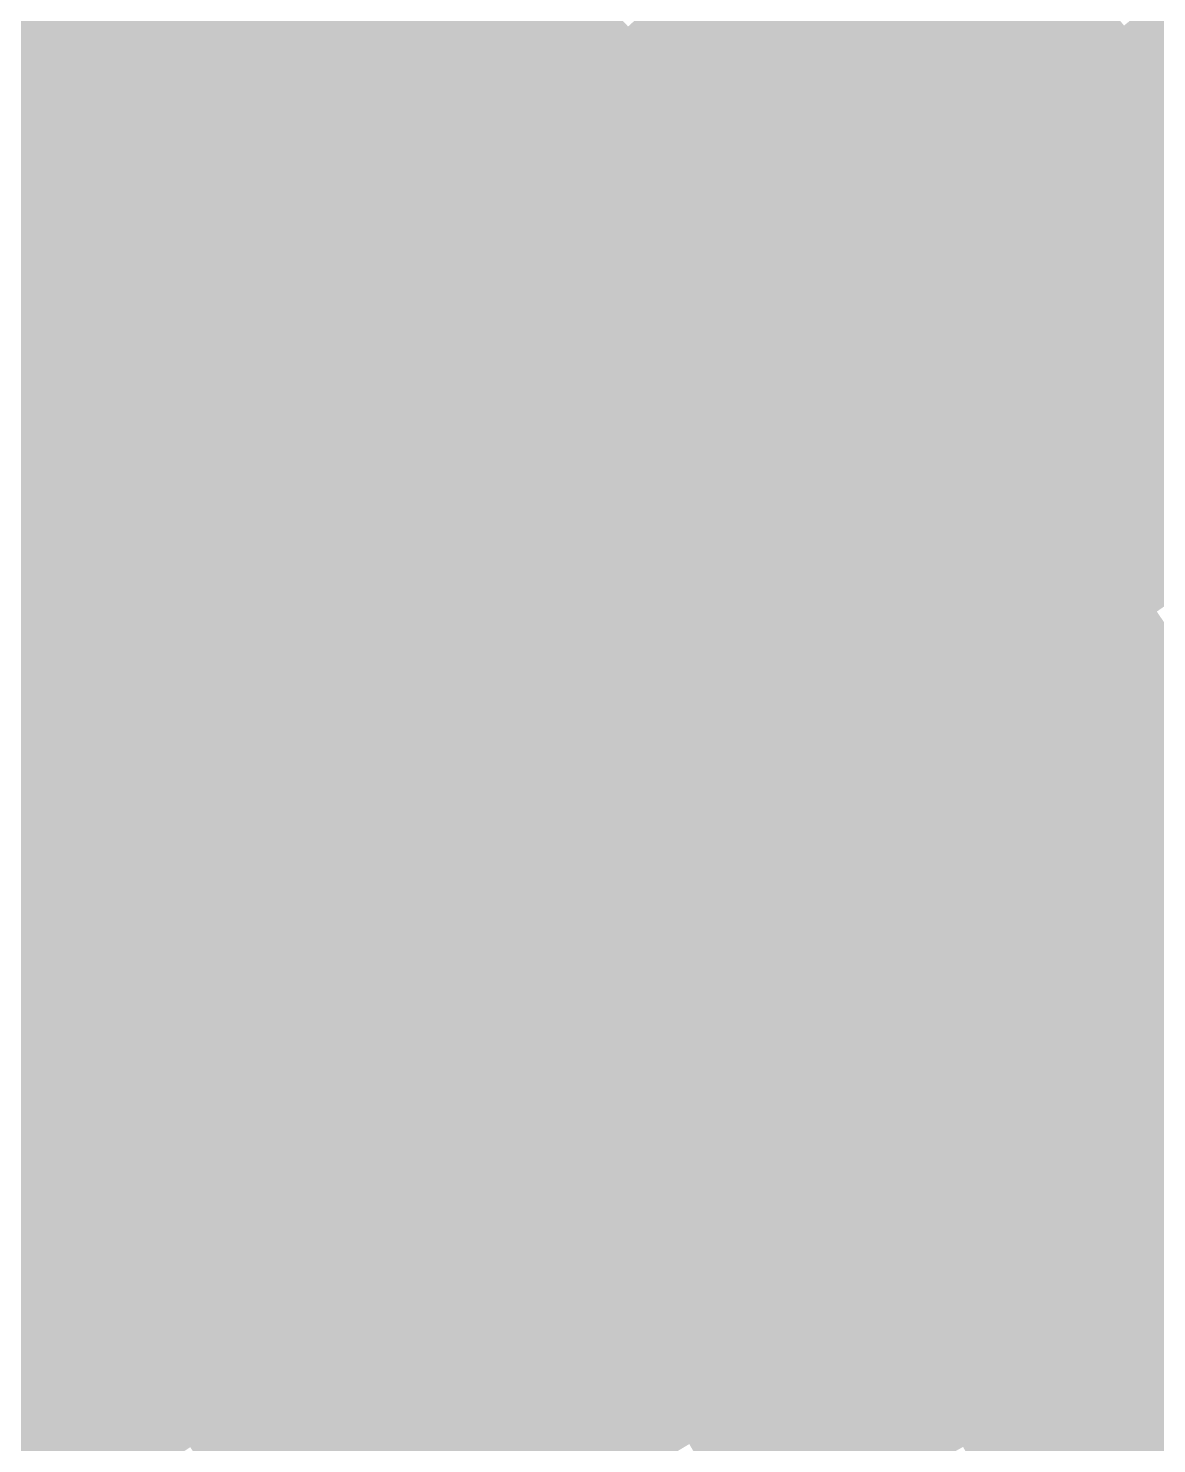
# Model space of a CAD drawing. Header units: inches. Extents: x -266 to 784, y -170 to 213.
# Drawn here: x 88.02 to 112.01, y 61.19 to 91.29 of the extents above; entities that cross this region are included whole.
import ezdxf

# ---------------------------------------------------------------- set-up
doc = ezdxf.new("R2010")
doc.units = ezdxf.units.IN
doc.header["$MEASUREMENT"] = 0

msp = doc.modelspace()

# ---------------------------------------------------------------- linework, layer by layer
at = {"color": 55, "true_color": 0xae9856}
msp.add_solid([(88.95073, 93.427874), (89.640271, 94.152121), (91.216775, 91.216775), (91.923882, 91.923882)], dxfattribs=at)
at = {"color": 45, "true_color": 0xa18b50}
msp.add_solid([(93.338095, 93.338095), (94.045202, 94.045202), (95.600615, 91.019352), (96.324862, 91.708892)], dxfattribs=at)
at = {"color": 47, "true_color": 0x836e41}
msp.add_solid([(102.992206, 93.346695), (103.733158, 94.018254), (105.25203, 90.791025), (106.009239, 91.444198)], dxfattribs=at)
at = {"color": 37, "true_color": 0x725e39}
msp.add_solid([(108.280865, 93.403717), (109.038074, 94.056889), (110.540495, 90.71824), (111.313505, 91.352633)], dxfattribs=at)
at = {"color": 45, "true_color": 0x947e4a}
msp.add_solid([(97.773356, 93.087974), (98.497603, 93.777514), (100.028402, 90.660459), (100.769353, 91.332018)], dxfattribs=at)
at = {"color": 55, "true_color": 0xb29c59}
msp.add_solid([(88.26119, 92.703627), (88.95073, 93.427874), (90.509668, 90.509668), (91.216775, 91.216775)], dxfattribs=at)
at = {"color": 45, "true_color": 0xa58f52}
msp.add_solid([(92.630988, 92.630988), (93.338095, 93.338095), (94.876368, 90.329811), (95.600615, 91.019352)], dxfattribs=at)
at = {"color": 47, "true_color": 0x887243}
msp.add_solid([(102.251255, 92.675136), (102.992206, 93.346695), (104.494821, 90.137852), (105.25203, 90.791025)], dxfattribs=at)
at = {"color": 37, "true_color": 0x76623b}
msp.add_solid([(107.523656, 92.750544), (108.280865, 93.403717), (109.767484, 90.083846), (110.540495, 90.71824)], dxfattribs=at)
at = {"color": 45, "true_color": 0x99824c}
msp.add_solid([(97.049109, 92.398433), (97.773356, 93.087974), (99.287451, 89.9889), (100.028402, 90.660459)], dxfattribs=at)
at = {"color": 37, "true_color": 0x7b653d}
msp.add_solid([(106.766447, 92.097371), (107.523656, 92.750544), (108.994474, 89.449453), (109.767484, 90.083846)], dxfattribs=at)
at = {"color": 33, "true_color": 0xb6a05b}
msp.add_solid([(87.571649, 91.97938), (88.26119, 92.703627), (89.802561, 89.802561), (90.509668, 90.509668)], dxfattribs=at)
at = {"color": 55, "true_color": 0xaa9254}
msp.add_solid([(91.923882, 91.923882), (92.630988, 92.630988), (94.152121, 89.640271), (94.876368, 90.329811)], dxfattribs=at)
at = {"color": 35, "true_color": 0x8c7545}
msp.add_solid([(101.510304, 92.003577), (102.251255, 92.675136), (103.737612, 89.484679), (104.494821, 90.137852)], dxfattribs=at)
at = {"color": 45, "true_color": 0x9d854e}
msp.add_solid([(96.324862, 91.708892), (97.049109, 92.398433), (98.5465, 89.317341), (99.287451, 89.9889)], dxfattribs=at)
at = {"color": 33, "true_color": 0xbba35d}
msp.add_solid([(86.882109, 91.255132), (87.571649, 91.97938), (89.095454, 89.095454), (89.802561, 89.802561)], dxfattribs=at)
at = {"color": 55, "true_color": 0xae9656}
msp.add_solid([(91.216775, 91.216775), (91.923882, 91.923882), (93.427874, 88.95073), (94.152121, 89.640271)], dxfattribs=at)
at = {"color": 35, "true_color": 0x907948}
msp.add_solid([(100.769353, 91.332018), (101.510304, 92.003577), (102.980403, 88.831507), (103.737612, 89.484679)], dxfattribs=at)
at = {"color": 47, "true_color": 0x7f693f}
msp.add_solid([(106.009239, 91.444198), (106.766447, 92.097371), (108.221463, 88.81506), (108.994474, 89.449453)], dxfattribs=at)
at = {"color": 37, "true_color": 0x6e5a36}
msp.add_solid([(111.313505, 91.352633), (112.086516, 91.987026), (113.521886, 88.593349), (114.310232, 89.208581)], dxfattribs=at)
at = {"color": 45, "true_color": 0xa18950}
msp.add_solid([(95.600615, 91.019352), (96.324862, 91.708892), (97.805549, 88.645782), (98.5465, 89.317341)], dxfattribs=at)
at = {"color": 43, "true_color": 0xbfa75f}
msp.add_solid([(86.192568, 90.530885), (86.882109, 91.255132), (88.388348, 88.388348), (89.095454, 89.095454)], dxfattribs=at)
at = {"color": 45, "true_color": 0x947c4a}
msp.add_solid([(100.028402, 90.660459), (100.769353, 91.332018), (102.223194, 88.178334), (102.980403, 88.831507)], dxfattribs=at)
at = {"color": 47, "true_color": 0x836d41}
msp.add_solid([(105.25203, 90.791025), (106.009239, 91.444198), (107.448453, 88.180666), (108.221463, 88.81506)], dxfattribs=at)
at = {"color": 37, "true_color": 0x725d39}
msp.add_solid([(110.540495, 90.71824), (111.313505, 91.352633), (112.733539, 87.978117), (113.521886, 88.593349)], dxfattribs=at)
at = {"color": 55, "true_color": 0xb29a59}
msp.add_solid([(90.509668, 90.509668), (91.216775, 91.216775), (92.703627, 88.26119), (93.427874, 88.95073)], dxfattribs=at)
at = {"color": 45, "true_color": 0xa58d52}
msp.add_solid([(94.876368, 90.329811), (95.600615, 91.019352), (97.064597, 87.974223), (97.805549, 88.645782)], dxfattribs=at)
at = {"color": 45, "true_color": 0x99804c}
msp.add_solid([(99.287451, 89.9889), (100.028402, 90.660459), (101.465985, 87.525161), (102.223194, 88.178334)], dxfattribs=at)
at = {"color": 47, "true_color": 0x887043}
msp.add_solid([(104.494821, 90.137852), (105.25203, 90.791025), (106.675443, 87.546273), (107.448453, 88.180666)], dxfattribs=at)
at = {"color": 37, "true_color": 0x76613b}
msp.add_solid([(109.767484, 90.083846), (110.540495, 90.71824), (111.945193, 87.362886), (112.733539, 87.978117)], dxfattribs=at)
at = {"color": 43, "true_color": 0xc3ab61}
msp.add_solid([(85.503028, 89.806638), (86.192568, 90.530885), (87.681241, 87.681241), (88.388348, 88.388348)], dxfattribs=at)
at = {"color": 33, "true_color": 0xb69d5b}
msp.add_solid([(89.802561, 89.802561), (90.509668, 90.509668), (91.97938, 87.571649), (92.703627, 88.26119)], dxfattribs=at)
at = {"color": 55, "true_color": 0xaa9054}
msp.add_solid([(94.152121, 89.640271), (94.876368, 90.329811), (96.323646, 87.302664), (97.064597, 87.974223)], dxfattribs=at)
at = {"color": 35, "true_color": 0x8c7445}
msp.add_solid([(103.737612, 89.484679), (104.494821, 90.137852), (105.902432, 86.91188), (106.675443, 87.546273)], dxfattribs=at)
at = {"color": 37, "true_color": 0x7b643d}
msp.add_solid([(108.994474, 89.449453), (109.767484, 90.083846), (111.156846, 86.747654), (111.945193, 87.362886)], dxfattribs=at)
at = {"color": 33, "true_color": 0xbba15d}
msp.add_solid([(89.095454, 89.095454), (89.802561, 89.802561), (91.255132, 86.882109), (91.97938, 87.571649)], dxfattribs=at)
at = {"color": 45, "true_color": 0x9d844e}
msp.add_solid([(98.5465, 89.317341), (99.287451, 89.9889), (100.708777, 86.871988), (101.465985, 87.525161)], dxfattribs=at)
at = {"color": 55, "true_color": 0xae9456}
msp.add_solid([(93.427874, 88.95073), (94.152121, 89.640271), (95.582695, 86.631105), (96.323646, 87.302664)], dxfattribs=at)
at = {"color": 35, "true_color": 0x907748}
msp.add_solid([(102.980403, 88.831507), (103.737612, 89.484679), (105.129422, 86.277487), (105.902432, 86.91188)], dxfattribs=at)
at = {"color": 47, "true_color": 0x7f683f}
msp.add_solid([(108.221463, 88.81506), (108.994474, 89.449453), (110.3685, 86.132423), (111.156846, 86.747654)], dxfattribs=at)
at = {"color": 45, "true_color": 0xa18750}
msp.add_solid([(97.805549, 88.645782), (98.5465, 89.317341), (99.951568, 86.218815), (100.708777, 86.871988)], dxfattribs=at)
at = {"color": 33, "true_color": 0xbfa55f}
msp.add_solid([(88.388348, 88.388348), (89.095454, 89.095454), (90.530885, 86.192568), (91.255132, 86.882109)], dxfattribs=at)
at = {"color": 55, "true_color": 0xb29859}
msp.add_solid([(92.703627, 88.26119), (93.427874, 88.95073), (94.841744, 85.959546), (95.582695, 86.631105)], dxfattribs=at)
at = {"color": 35, "true_color": 0x947b4a}
msp.add_solid([(102.223194, 88.178334), (102.980403, 88.831507), (104.356411, 85.643093), (105.129422, 86.277487)], dxfattribs=at)
at = {"color": 47, "true_color": 0x836b41}
msp.add_solid([(107.448453, 88.180666), (108.221463, 88.81506), (109.580153, 85.517191), (110.3685, 86.132423)], dxfattribs=at)
at = {"color": 45, "true_color": 0xa58b52}
msp.add_solid([(97.064597, 87.974223), (97.805549, 88.645782), (99.194359, 85.565642), (99.951568, 86.218815)], dxfattribs=at)
at = {"color": 43, "true_color": 0xc3a861}
msp.add_solid([(87.681241, 87.681241), (88.388348, 88.388348), (89.806638, 85.503028), (90.530885, 86.192568)], dxfattribs=at)
at = {"color": 33, "true_color": 0xb69b5b}
msp.add_solid([(91.97938, 87.571649), (92.703627, 88.26119), (94.100793, 85.287987), (94.841744, 85.959546)], dxfattribs=at)
at = {"color": 45, "true_color": 0xaa8e54}
msp.add_solid([(96.323646, 87.302664), (97.064597, 87.974223), (98.43715, 84.91247), (99.194359, 85.565642)], dxfattribs=at)
at = {"color": 45, "true_color": 0x997e4c}
msp.add_solid([(101.465985, 87.525161), (102.223194, 88.178334), (103.583401, 85.0087), (104.356411, 85.643093)], dxfattribs=at)
at = {"color": 47, "true_color": 0x886e43}
msp.add_solid([(106.675443, 87.546273), (107.448453, 88.180666), (108.791807, 84.901959), (109.580153, 85.517191)], dxfattribs=at)
at = {"color": 37, "true_color": 0x765f3b}
msp.add_solid([(111.945193, 87.362886), (112.733539, 87.978117), (114.055469, 84.589301), (114.858677, 85.185001)], dxfattribs=at)
at = {"color": 43, "true_color": 0xc8ac63}
msp.add_solid([(86.974134, 86.974134), (87.681241, 87.681241), (89.082391, 84.813487), (89.806638, 85.503028)], dxfattribs=at)
at = {"color": 33, "true_color": 0xbb9f5d}
msp.add_solid([(91.255132, 86.882109), (91.97938, 87.571649), (93.359842, 84.616428), (94.100793, 85.287987)], dxfattribs=at)
at = {"color": 45, "true_color": 0x9d824e}
msp.add_solid([(100.708777, 86.871988), (101.465985, 87.525161), (102.81039, 84.374307), (103.583401, 85.0087)], dxfattribs=at)
at = {"color": 47, "true_color": 0x8c7245}
msp.add_solid([(105.902432, 86.91188), (106.675443, 87.546273), (108.003461, 84.286728), (108.791807, 84.901959)], dxfattribs=at)
at = {"color": 37, "true_color": 0x7b633d}
msp.add_solid([(111.156846, 86.747654), (111.945193, 87.362886), (113.252262, 83.993602), (114.055469, 84.589301)], dxfattribs=at)
at = {"color": 55, "true_color": 0xae9256}
msp.add_solid([(95.582695, 86.631105), (96.323646, 87.302664), (97.679941, 84.259297), (98.43715, 84.91247)], dxfattribs=at)
at = {"color": 43, "true_color": 0xccb065}
msp.add_solid([(86.267027, 86.267027), (86.974134, 86.974134), (88.358144, 84.123946), (89.082391, 84.813487)], dxfattribs=at)
at = {"color": 33, "true_color": 0xbfa35f}
msp.add_solid([(90.530885, 86.192568), (91.255132, 86.882109), (92.618891, 83.944869), (93.359842, 84.616428)], dxfattribs=at)
at = {"color": 45, "true_color": 0xa18550}
msp.add_solid([(99.951568, 86.218815), (100.708777, 86.871988), (102.03738, 83.739914), (102.81039, 84.374307)], dxfattribs=at)
at = {"color": 35, "true_color": 0x907548}
msp.add_solid([(105.129422, 86.277487), (105.902432, 86.91188), (107.215114, 83.671496), (108.003461, 84.286728)], dxfattribs=at)
at = {"color": 37, "true_color": 0x7f663f}
msp.add_solid([(110.3685, 86.132423), (111.156846, 86.747654), (112.449054, 83.397903), (113.252262, 83.993602)], dxfattribs=at)
at = {"color": 55, "true_color": 0xb29559}
msp.add_solid([(94.841744, 85.959546), (95.582695, 86.631105), (96.922732, 83.606124), (97.679941, 84.259297)], dxfattribs=at)
at = {"color": 43, "true_color": 0xd0b368}
msp.add_solid([(85.559921, 85.559921), (86.267027, 86.267027), (87.633897, 83.434406), (88.358144, 84.123946)], dxfattribs=at)
at = {"color": 43, "true_color": 0xc3a661}
msp.add_solid([(89.806638, 85.503028), (90.530885, 86.192568), (91.87794, 83.27331), (92.618891, 83.944869)], dxfattribs=at)
at = {"color": 45, "true_color": 0xa58952}
msp.add_solid([(99.194359, 85.565642), (99.951568, 86.218815), (101.264369, 83.10552), (102.03738, 83.739914)], dxfattribs=at)
at = {"color": 35, "true_color": 0x94794a}
msp.add_solid([(104.356411, 85.643093), (105.129422, 86.277487), (106.426768, 83.056265), (107.215114, 83.671496)], dxfattribs=at)
at = {"color": 47, "true_color": 0x836941}
msp.add_solid([(109.580153, 85.517191), (110.3685, 86.132423), (111.645847, 82.802203), (112.449054, 83.397903)], dxfattribs=at)
at = {"color": 33, "true_color": 0xb6995b}
msp.add_solid([(94.100793, 85.287987), (94.841744, 85.959546), (96.165524, 82.952951), (96.922732, 83.606124)], dxfattribs=at)
at = {"color": 45, "true_color": 0xaa8c54}
msp.add_solid([(98.43715, 84.91247), (99.194359, 85.565642), (100.491359, 82.471127), (101.264369, 83.10552)], dxfattribs=at)
at = {"color": 45, "true_color": 0x997c4c}
msp.add_solid([(103.583401, 85.0087), (104.356411, 85.643093), (105.638421, 82.441033), (106.426768, 83.056265)], dxfattribs=at)
at = {"color": 47, "true_color": 0x886d43}
msp.add_solid([(108.791807, 84.901959), (109.580153, 85.517191), (110.842639, 82.206504), (111.645847, 82.802203)], dxfattribs=at)
at = {"color": 43, "true_color": 0xc8aa63}
msp.add_solid([(89.082391, 84.813487), (89.806638, 85.503028), (91.136988, 82.601751), (91.87794, 83.27331)], dxfattribs=at)
at = {"color": 33, "true_color": 0xbb9d5d}
msp.add_solid([(93.359842, 84.616428), (94.100793, 85.287987), (95.408315, 82.299778), (96.165524, 82.952951)], dxfattribs=at)
at = {"color": 55, "true_color": 0xae9056}
msp.add_solid([(97.679941, 84.259297), (98.43715, 84.91247), (99.718348, 81.836734), (100.491359, 82.471127)], dxfattribs=at)
at = {"color": 45, "true_color": 0x9d804e}
msp.add_solid([(102.81039, 84.374307), (103.583401, 85.0087), (104.850075, 81.825802), (105.638421, 82.441033)], dxfattribs=at)
at = {"color": 47, "true_color": 0x8c7045}
msp.add_solid([(108.003461, 84.286728), (108.791807, 84.901959), (110.039432, 81.610805), (110.842639, 82.206504)], dxfattribs=at)
at = {"color": 43, "true_color": 0xccad65}
msp.add_solid([(88.358144, 84.123946), (89.082391, 84.813487), (90.396037, 81.930192), (91.136988, 82.601751)], dxfattribs=at)
at = {"color": 33, "true_color": 0xbfa05f}
msp.add_solid([(92.618891, 83.944869), (93.359842, 84.616428), (94.651106, 81.646605), (95.408315, 82.299778)], dxfattribs=at)
at = {"color": 45, "true_color": 0xa18350}
msp.add_solid([(102.03738, 83.739914), (102.81039, 84.374307), (104.061728, 81.21057), (104.850075, 81.825802)], dxfattribs=at)
at = {"color": 43, "true_color": 0xd0b168}
msp.add_solid([(87.633897, 83.434406), (88.358144, 84.123946), (89.655086, 81.258634), (90.396037, 81.930192)], dxfattribs=at)
at = {"color": 55, "true_color": 0xb29359}
msp.add_solid([(96.922732, 83.606124), (97.679941, 84.259297), (98.945338, 81.20234), (99.718348, 81.836734)], dxfattribs=at)
at = {"color": 35, "true_color": 0x907448}
msp.add_solid([(107.215114, 83.671496), (108.003461, 84.286728), (109.236224, 81.015105), (110.039432, 81.610805)], dxfattribs=at)
at = {"color": 33, "true_color": 0xc3a461}
msp.add_solid([(91.87794, 83.27331), (92.618891, 83.944869), (93.893897, 80.993433), (94.651106, 81.646605)], dxfattribs=at)
at = {"color": 45, "true_color": 0xa58752}
msp.add_solid([(101.264369, 83.10552), (102.03738, 83.739914), (103.273382, 80.595338), (104.061728, 81.21057)], dxfattribs=at)
at = {"color": 43, "true_color": 0xd4b56a}
msp.add_solid([(86.90965, 82.744865), (87.633897, 83.434406), (88.914135, 80.587075), (89.655086, 81.258634)], dxfattribs=at)
at = {"color": 33, "true_color": 0xb6975b}
msp.add_solid([(96.165524, 82.952951), (96.922732, 83.606124), (98.172328, 80.567947), (98.945338, 81.20234)], dxfattribs=at)
at = {"color": 35, "true_color": 0x94774a}
msp.add_solid([(106.426768, 83.056265), (107.215114, 83.671496), (108.433017, 80.419406), (109.236224, 81.015105)], dxfattribs=at)
at = {"color": 47, "true_color": 0x836841}
msp.add_solid([(111.645847, 82.802203), (112.449054, 83.397903), (113.644289, 80.037339), (114.461874, 80.613147)], dxfattribs=at)
at = {"color": 43, "true_color": 0xc8a763}
msp.add_solid([(91.136988, 82.601751), (91.87794, 83.27331), (93.136688, 80.34026), (93.893897, 80.993433)], dxfattribs=at)
at = {"color": 45, "true_color": 0xaa8a54}
msp.add_solid([(100.491359, 82.471127), (101.264369, 83.10552), (102.485036, 79.980107), (103.273382, 80.595338)], dxfattribs=at)
at = {"color": 33, "true_color": 0xbb9a5d}
msp.add_solid([(95.408315, 82.299778), (96.165524, 82.952951), (97.399317, 79.933554), (98.172328, 80.567947)], dxfattribs=at)
at = {"color": 35, "true_color": 0x997b4c}
msp.add_solid([(105.638421, 82.441033), (106.426768, 83.056265), (107.629809, 79.823707), (108.433017, 80.419406)], dxfattribs=at)
at = {"color": 47, "true_color": 0x886b43}
msp.add_solid([(110.842639, 82.206504), (111.645847, 82.802203), (112.826704, 79.46153), (113.644289, 80.037339)], dxfattribs=at)
at = {"color": 43, "true_color": 0xd9b86c}
msp.add_solid([(86.185403, 82.055325), (86.90965, 82.744865), (88.173184, 79.915516), (88.914135, 80.587075)], dxfattribs=at)
at = {"color": 43, "true_color": 0xccab65}
msp.add_solid([(90.396037, 81.930192), (91.136988, 82.601751), (92.379479, 79.687087), (93.136688, 80.34026)], dxfattribs=at)
at = {"color": 33, "true_color": 0xbf9e5f}
msp.add_solid([(94.651106, 81.646605), (95.408315, 82.299778), (96.626307, 79.299161), (97.399317, 79.933554)], dxfattribs=at)
at = {"color": 45, "true_color": 0xae8e56}
msp.add_solid([(99.718348, 81.836734), (100.491359, 82.471127), (101.696689, 79.364875), (102.485036, 79.980107)], dxfattribs=at)
at = {"color": 45, "true_color": 0x9d7e4e}
msp.add_solid([(104.850075, 81.825802), (105.638421, 82.441033), (106.826602, 79.228007), (107.629809, 79.823707)], dxfattribs=at)
at = {"color": 47, "true_color": 0x8c6f45}
msp.add_solid([(110.039432, 81.610805), (110.842639, 82.206504), (112.009119, 78.885722), (112.826704, 79.46153)], dxfattribs=at)
at = {"color": 43, "true_color": 0xddbc6e}
msp.add_solid([(85.461156, 81.365784), (86.185403, 82.055325), (87.432233, 79.243957), (88.173184, 79.915516)], dxfattribs=at)
at = {"color": 43, "true_color": 0xd0af68}
msp.add_solid([(89.655086, 81.258634), (90.396037, 81.930192), (91.62227, 79.033914), (92.379479, 79.687087)], dxfattribs=at)
at = {"color": 33, "true_color": 0xc3a261}
msp.add_solid([(93.893897, 80.993433), (94.651106, 81.646605), (95.853296, 78.664767), (96.626307, 79.299161)], dxfattribs=at)
at = {"color": 55, "true_color": 0xb29159}
msp.add_solid([(98.945338, 81.20234), (99.718348, 81.836734), (100.908343, 78.749644), (101.696689, 79.364875)], dxfattribs=at)
at = {"color": 45, "true_color": 0xa18150}
msp.add_solid([(104.061728, 81.21057), (104.850075, 81.825802), (106.023394, 78.632308), (106.826602, 79.228007)], dxfattribs=at)
at = {"color": 35, "true_color": 0x907248}
msp.add_solid([(109.236224, 81.015105), (110.039432, 81.610805), (111.191535, 78.309914), (112.009119, 78.885722)], dxfattribs=at)
at = {"color": 43, "true_color": 0xd4b26a}
msp.add_solid([(88.914135, 80.587075), (89.655086, 81.258634), (90.865062, 78.380741), (91.62227, 79.033914)], dxfattribs=at)
at = {"color": 33, "true_color": 0xc8a563}
msp.add_solid([(93.136688, 80.34026), (93.893897, 80.993433), (95.080286, 78.030374), (95.853296, 78.664767)], dxfattribs=at)
at = {"color": 33, "true_color": 0xb6955b}
msp.add_solid([(98.172328, 80.567947), (98.945338, 81.20234), (100.119996, 78.134412), (100.908343, 78.749644)], dxfattribs=at)
at = {"color": 45, "true_color": 0xa58552}
msp.add_solid([(103.273382, 80.595338), (104.061728, 81.21057), (105.220187, 78.036609), (106.023394, 78.632308)], dxfattribs=at)
at = {"color": 35, "true_color": 0x94754a}
msp.add_solid([(108.433017, 80.419406), (109.236224, 81.015105), (110.37395, 77.734106), (111.191535, 78.309914)], dxfattribs=at)
at = {"color": 43, "true_color": 0xd9b66c}
msp.add_solid([(88.173184, 79.915516), (88.914135, 80.587075), (90.107853, 77.727568), (90.865062, 78.380741)], dxfattribs=at)
at = {"color": 33, "true_color": 0xbb985d}
msp.add_solid([(97.399317, 79.933554), (98.172328, 80.567947), (99.33165, 77.51918), (100.119996, 78.134412)], dxfattribs=at)
at = {"color": 45, "true_color": 0xaa8854}
msp.add_solid([(102.485036, 79.980107), (103.273382, 80.595338), (104.416979, 77.44091), (105.220187, 78.036609)], dxfattribs=at)
at = {"color": 35, "true_color": 0x99794c}
msp.add_solid([(107.629809, 79.823707), (108.433017, 80.419406), (109.556365, 77.158298), (110.37395, 77.734106)], dxfattribs=at)
at = {"color": 43, "true_color": 0xcca965}
msp.add_solid([(92.379479, 79.687087), (93.136688, 80.34026), (94.307275, 77.395981), (95.080286, 78.030374)], dxfattribs=at)
at = {"color": 43, "true_color": 0xddb96e}
msp.add_solid([(87.432233, 79.243957), (88.173184, 79.915516), (89.350644, 77.074395), (90.107853, 77.727568)], dxfattribs=at)
at = {"color": 33, "true_color": 0xbf9c5f}
msp.add_solid([(96.626307, 79.299161), (97.399317, 79.933554), (98.543303, 76.903949), (99.33165, 77.51918)], dxfattribs=at)
at = {"color": 45, "true_color": 0xae8c56}
msp.add_solid([(101.696689, 79.364875), (102.485036, 79.980107), (103.613772, 76.84521), (104.416979, 77.44091)], dxfattribs=at)
at = {"color": 45, "true_color": 0x9d7c4e}
msp.add_solid([(106.826602, 79.228007), (107.629809, 79.823707), (108.73878, 76.582489), (109.556365, 77.158298)], dxfattribs=at)
at = {"color": 43, "true_color": 0xd0ac68}
msp.add_solid([(91.62227, 79.033914), (92.379479, 79.687087), (93.534265, 76.761587), (94.307275, 77.395981)], dxfattribs=at)
at = {"color": 43, "true_color": 0xe1bd70}
msp.add_solid([(86.691282, 78.572398), (87.432233, 79.243957), (88.593435, 76.421223), (89.350644, 77.074395)], dxfattribs=at)
at = {"color": 33, "true_color": 0xc39f61}
msp.add_solid([(95.853296, 78.664767), (96.626307, 79.299161), (97.754957, 76.288717), (98.543303, 76.903949)], dxfattribs=at)
at = {"color": 45, "true_color": 0xb28f59}
msp.add_solid([(100.908343, 78.749644), (101.696689, 79.364875), (102.810564, 76.249511), (103.613772, 76.84521)], dxfattribs=at)
at = {"color": 45, "true_color": 0xa18050}
msp.add_solid([(106.023394, 78.632308), (106.826602, 79.228007), (107.921195, 76.006681), (108.73878, 76.582489)], dxfattribs=at)
at = {"color": 43, "true_color": 0xd4b06a}
msp.add_solid([(90.865062, 78.380741), (91.62227, 79.033914), (92.761254, 76.127194), (93.534265, 76.761587)], dxfattribs=at)
at = {"color": 35, "true_color": 0x907048}
msp.add_solid([(111.191535, 78.309914), (112.009119, 78.885722), (113.079867, 75.557552), (113.911337, 76.113122)], dxfattribs=at)
at = {"color": 33, "true_color": 0xc8a363}
msp.add_solid([(95.080286, 78.030374), (95.853296, 78.664767), (96.966611, 75.673486), (97.754957, 76.288717)], dxfattribs=at)
at = {"color": 33, "true_color": 0xb6935b}
msp.add_solid([(100.119996, 78.134412), (100.908343, 78.749644), (102.007356, 75.653812), (102.810564, 76.249511)], dxfattribs=at)
at = {"color": 45, "true_color": 0xa58352}
msp.add_solid([(105.220187, 78.036609), (106.023394, 78.632308), (107.103611, 75.430873), (107.921195, 76.006681)], dxfattribs=at)
at = {"color": 31, "true_color": 0xe5c072}
msp.add_solid([(85.950331, 77.900839), (86.691282, 78.572398), (87.836226, 75.76805), (88.593435, 76.421223)], dxfattribs=at)
at = {"color": 43, "true_color": 0xd9b36c}
msp.add_solid([(90.107853, 77.727568), (90.865062, 78.380741), (91.988244, 75.492801), (92.761254, 76.127194)], dxfattribs=at)
at = {"color": 35, "true_color": 0x94744a}
msp.add_solid([(110.37395, 77.734106), (111.191535, 78.309914), (112.248398, 75.001981), (113.079867, 75.557552)], dxfattribs=at)
at = {"color": 43, "true_color": 0xcca665}
msp.add_solid([(94.307275, 77.395981), (95.080286, 78.030374), (96.178264, 75.058254), (96.966611, 75.673486)], dxfattribs=at)
at = {"color": 33, "true_color": 0xbb965d}
msp.add_solid([(99.33165, 77.51918), (100.119996, 78.134412), (101.204149, 75.058112), (102.007356, 75.653812)], dxfattribs=at)
at = {"color": 45, "true_color": 0xaa8654}
msp.add_solid([(104.416979, 77.44091), (105.220187, 78.036609), (106.286026, 74.855065), (107.103611, 75.430873)], dxfattribs=at)
at = {"color": 43, "true_color": 0xddb76e}
msp.add_solid([(89.350644, 77.074395), (90.107853, 77.727568), (91.215233, 74.858408), (91.988244, 75.492801)], dxfattribs=at)
at = {"color": 35, "true_color": 0x99774c}
msp.add_solid([(109.556365, 77.158298), (110.37395, 77.734106), (111.416928, 74.446411), (112.248398, 75.001981)], dxfattribs=at)
at = {"color": 43, "true_color": 0xd0aa68}
msp.add_solid([(93.534265, 76.761587), (94.307275, 77.395981), (95.389918, 74.443022), (96.178264, 75.058254)], dxfattribs=at)
at = {"color": 33, "true_color": 0xbf995f}
msp.add_solid([(98.543303, 76.903949), (99.33165, 77.51918), (100.400941, 74.462413), (101.204149, 75.058112)], dxfattribs=at)
at = {"color": 45, "true_color": 0xae8a56}
msp.add_solid([(103.613772, 76.84521), (104.416979, 77.44091), (105.468441, 74.279257), (106.286026, 74.855065)], dxfattribs=at)
at = {"color": 43, "true_color": 0xe1ba70}
msp.add_solid([(88.593435, 76.421223), (89.350644, 77.074395), (90.442223, 74.224014), (91.215233, 74.858408)], dxfattribs=at)
at = {"color": 35, "true_color": 0x9d7a4e}
msp.add_solid([(108.73878, 76.582489), (109.556365, 77.158298), (110.585458, 73.890841), (111.416928, 74.446411)], dxfattribs=at)
at = {"color": 33, "true_color": 0xc39d61}
msp.add_solid([(97.754957, 76.288717), (98.543303, 76.903949), (99.597734, 73.866714), (100.400941, 74.462413)], dxfattribs=at)
at = {"color": 45, "true_color": 0xb28d59}
msp.add_solid([(102.810564, 76.249511), (103.613772, 76.84521), (104.650856, 73.703448), (105.468441, 74.279257)], dxfattribs=at)
at = {"color": 43, "true_color": 0xd4ad6a}
msp.add_solid([(92.761254, 76.127194), (93.534265, 76.761587), (94.601571, 73.827791), (95.389918, 74.443022)], dxfattribs=at)
at = {"color": 45, "true_color": 0xa17e50}
msp.add_solid([(107.921195, 76.006681), (108.73878, 76.582489), (109.753989, 73.335271), (110.585458, 73.890841)], dxfattribs=at)
at = {"color": 31, "true_color": 0xe5be72}
msp.add_solid([(87.836226, 75.76805), (88.593435, 76.421223), (89.669213, 73.589621), (90.442223, 74.224014)], dxfattribs=at)
at = {"color": 33, "true_color": 0xc8a063}
msp.add_solid([(96.966611, 75.673486), (97.754957, 76.288717), (98.794526, 73.271014), (99.597734, 73.866714)], dxfattribs=at)
at = {"color": 33, "true_color": 0xb6905b}
msp.add_solid([(102.007356, 75.653812), (102.810564, 76.249511), (103.833271, 73.12764), (104.650856, 73.703448)], dxfattribs=at)
at = {"color": 43, "true_color": 0xd9b16c}
msp.add_solid([(91.988244, 75.492801), (92.761254, 76.127194), (93.813225, 73.212559), (94.601571, 73.827791)], dxfattribs=at)
at = {"color": 45, "true_color": 0xa58152}
msp.add_solid([(107.103611, 75.430873), (107.921195, 76.006681), (108.922519, 72.779701), (109.753989, 73.335271)], dxfattribs=at)
at = {"color": 31, "true_color": 0xeac174}
msp.add_solid([(87.079017, 75.114877), (87.836226, 75.76805), (88.896202, 72.955228), (89.669213, 73.589621)], dxfattribs=at)
at = {"color": 33, "true_color": 0xcca465}
msp.add_solid([(96.178264, 75.058254), (96.966611, 75.673486), (97.991319, 72.675315), (98.794526, 73.271014)], dxfattribs=at)
at = {"color": 33, "true_color": 0xbb945d}
msp.add_solid([(101.204149, 75.058112), (102.007356, 75.653812), (103.015686, 72.551832), (103.833271, 73.12764)], dxfattribs=at)
at = {"color": 43, "true_color": 0xddb46e}
msp.add_solid([(91.215233, 74.858408), (91.988244, 75.492801), (93.024878, 72.597328), (93.813225, 73.212559)], dxfattribs=at)
at = {"color": 45, "true_color": 0xaa8454}
msp.add_solid([(106.286026, 74.855065), (107.103611, 75.430873), (108.09105, 72.22413), (108.922519, 72.779701)], dxfattribs=at)
at = {"color": 31, "true_color": 0xeec576}
msp.add_solid([(86.321809, 74.461704), (87.079017, 75.114877), (88.123192, 72.320834), (88.896202, 72.955228)], dxfattribs=at)
at = {"color": 43, "true_color": 0xd0a768}
msp.add_solid([(95.389918, 74.443022), (96.178264, 75.058254), (97.188111, 72.079616), (97.991319, 72.675315)], dxfattribs=at)
at = {"color": 33, "true_color": 0xbf975f}
msp.add_solid([(100.400941, 74.462413), (101.204149, 75.058112), (102.198102, 71.976024), (103.015686, 72.551832)], dxfattribs=at)
at = {"color": 35, "true_color": 0x99754c}
msp.add_solid([(111.416928, 74.446411), (112.248398, 75.001981), (113.210378, 71.689681), (114.055231, 72.224679)], dxfattribs=at)
at = {"color": 43, "true_color": 0xe1b870}
msp.add_solid([(90.442223, 74.224014), (91.215233, 74.858408), (92.236532, 71.982096), (93.024878, 72.597328)], dxfattribs=at)
at = {"color": 45, "true_color": 0xae8856}
msp.add_solid([(105.468441, 74.279257), (106.286026, 74.855065), (107.25958, 71.66856), (108.09105, 72.22413)], dxfattribs=at)
at = {"color": 31, "true_color": 0xf2c879}
msp.add_solid([(85.5646, 73.808531), (86.321809, 74.461704), (87.350181, 71.686441), (88.123192, 72.320834)], dxfattribs=at)
at = {"color": 43, "true_color": 0xd4ab6a}
msp.add_solid([(94.601571, 73.827791), (95.389918, 74.443022), (96.384904, 71.483917), (97.188111, 72.079616)], dxfattribs=at)
at = {"color": 33, "true_color": 0xc39b61}
msp.add_solid([(99.597734, 73.866714), (100.400941, 74.462413), (101.380517, 71.400216), (102.198102, 71.976024)], dxfattribs=at)
at = {"color": 35, "true_color": 0x9d784e}
msp.add_solid([(110.585458, 73.890841), (111.416928, 74.446411), (112.365524, 71.154683), (113.210378, 71.689681)], dxfattribs=at)
at = {"color": 43, "true_color": 0xe5bb72}
msp.add_solid([(89.669213, 73.589621), (90.442223, 74.224014), (91.448186, 71.366865), (92.236532, 71.982096)], dxfattribs=at)
at = {"color": 45, "true_color": 0xb28b59}
msp.add_solid([(104.650856, 73.703448), (105.468441, 74.279257), (106.42811, 71.11299), (107.25958, 71.66856)], dxfattribs=at)
at = {"color": 43, "true_color": 0xd9ae6c}
msp.add_solid([(93.813225, 73.212559), (94.601571, 73.827791), (95.581696, 70.888217), (96.384904, 71.483917)], dxfattribs=at)
at = {"color": 33, "true_color": 0xc89e63}
msp.add_solid([(98.794526, 73.271014), (99.597734, 73.866714), (100.562932, 70.824408), (101.380517, 71.400216)], dxfattribs=at)
at = {"color": 45, "true_color": 0xa17c50}
msp.add_solid([(109.753989, 73.335271), (110.585458, 73.890841), (111.520671, 70.619686), (112.365524, 71.154683)], dxfattribs=at)
at = {"color": 31, "true_color": 0xeabf74}
msp.add_solid([(88.896202, 72.955228), (89.669213, 73.589621), (90.659839, 70.751633), (91.448186, 71.366865)], dxfattribs=at)
at = {"color": 33, "true_color": 0xb68e5b}
msp.add_solid([(103.833271, 73.12764), (104.650856, 73.703448), (105.596641, 70.55742), (106.42811, 71.11299)], dxfattribs=at)
at = {"color": 43, "true_color": 0xddb26e}
msp.add_solid([(93.024878, 72.597328), (93.813225, 73.212559), (94.778489, 70.292518), (95.581696, 70.888217)], dxfattribs=at)
at = {"color": 33, "true_color": 0xcca165}
msp.add_solid([(97.991319, 72.675315), (98.794526, 73.271014), (99.745347, 70.248599), (100.562932, 70.824408)], dxfattribs=at)
at = {"color": 45, "true_color": 0xa57f52}
msp.add_solid([(108.922519, 72.779701), (109.753989, 73.335271), (110.675817, 70.084688), (111.520671, 70.619686)], dxfattribs=at)
at = {"color": 31, "true_color": 0xeec276}
msp.add_solid([(88.123192, 72.320834), (88.896202, 72.955228), (89.871493, 70.136401), (90.659839, 70.751633)], dxfattribs=at)
at = {"color": 33, "true_color": 0xbb925d}
msp.add_solid([(103.015686, 72.551832), (103.833271, 73.12764), (104.765171, 70.001849), (105.596641, 70.55742)], dxfattribs=at)
at = {"color": 43, "true_color": 0xe1b570}
msp.add_solid([(92.236532, 71.982096), (93.024878, 72.597328), (93.975281, 69.696819), (94.778489, 70.292518)], dxfattribs=at)
at = {"color": 33, "true_color": 0xd0a568}
msp.add_solid([(97.188111, 72.079616), (97.991319, 72.675315), (98.927762, 69.672791), (99.745347, 70.248599)], dxfattribs=at)
at = {"color": 45, "true_color": 0xaa8254}
msp.add_solid([(108.09105, 72.22413), (108.922519, 72.779701), (109.830963, 69.549691), (110.675817, 70.084688)], dxfattribs=at)
at = {"color": 31, "true_color": 0xf2c679}
msp.add_solid([(87.350181, 71.686441), (88.123192, 72.320834), (89.083146, 69.52117), (89.871493, 70.136401)], dxfattribs=at)
at = {"color": 33, "true_color": 0xbf955f}
msp.add_solid([(102.198102, 71.976024), (103.015686, 72.551832), (103.933702, 69.446279), (104.765171, 70.001849)], dxfattribs=at)
at = {"color": 43, "true_color": 0xe5b872}
msp.add_solid([(91.448186, 71.366865), (92.236532, 71.982096), (93.172074, 69.101119), (93.975281, 69.696819)], dxfattribs=at)
at = {"color": 43, "true_color": 0xd4a86a}
msp.add_solid([(96.384904, 71.483917), (97.188111, 72.079616), (98.110178, 69.096983), (98.927762, 69.672791)], dxfattribs=at)
at = {"color": 33, "true_color": 0xc39861}
msp.add_solid([(101.380517, 71.400216), (102.198102, 71.976024), (103.102232, 68.890709), (103.933702, 69.446279)], dxfattribs=at)
at = {"color": 45, "true_color": 0xae8656}
msp.add_solid([(107.25958, 71.66856), (108.09105, 72.22413), (108.98611, 69.014693), (109.830963, 69.549691)], dxfattribs=at)
at = {"color": 31, "true_color": 0xf6c97b}
msp.add_solid([(86.577171, 71.052048), (87.350181, 71.686441), (88.2948, 68.905938), (89.083146, 69.52117)], dxfattribs=at)
at = {"color": 45, "true_color": 0xb28959}
msp.add_solid([(106.42811, 71.11299), (107.25958, 71.66856), (108.141256, 68.479695), (108.98611, 69.014693)], dxfattribs=at)
at = {"color": 31, "true_color": 0xeabc74}
msp.add_solid([(90.659839, 70.751633), (91.448186, 71.366865), (92.368866, 68.50542), (93.172074, 69.101119)], dxfattribs=at)
at = {"color": 43, "true_color": 0xd9ac6c}
msp.add_solid([(95.581696, 70.888217), (96.384904, 71.483917), (97.292593, 68.521175), (98.110178, 69.096983)], dxfattribs=at)
at = {"color": 33, "true_color": 0xc89c63}
msp.add_solid([(100.562932, 70.824408), (101.380517, 71.400216), (102.270762, 68.335139), (103.102232, 68.890709)], dxfattribs=at)
at = {"color": 31, "true_color": 0xfbcd7d}
msp.add_solid([(85.80416, 70.417655), (86.577171, 71.052048), (87.506453, 68.290707), (88.2948, 68.905938)], dxfattribs=at)
at = {"color": 23, "true_color": 0xb68c5b}
msp.add_solid([(105.596641, 70.55742), (106.42811, 71.11299), (107.296403, 67.944698), (108.141256, 68.479695)], dxfattribs=at)
at = {"color": 35, "true_color": 0xa17a50}
msp.add_solid([(111.520671, 70.619686), (112.365524, 71.154683), (113.220177, 67.861562), (114.077905, 68.375665)], dxfattribs=at)
at = {"color": 31, "true_color": 0xeebf76}
msp.add_solid([(89.871493, 70.136401), (90.659839, 70.751633), (91.565659, 67.909721), (92.368866, 68.50542)], dxfattribs=at)
at = {"color": 43, "true_color": 0xddaf6e}
msp.add_solid([(94.778489, 70.292518), (95.581696, 70.888217), (96.475008, 67.945367), (97.292593, 68.521175)], dxfattribs=at)
at = {"color": 33, "true_color": 0xcc9f65}
msp.add_solid([(99.745347, 70.248599), (100.562932, 70.824408), (101.439293, 67.779568), (102.270762, 68.335139)], dxfattribs=at)
at = {"color": 33, "true_color": 0xbb8f5d}
msp.add_solid([(104.765171, 70.001849), (105.596641, 70.55742), (106.451549, 67.4097), (107.296403, 67.944698)], dxfattribs=at)
at = {"color": 45, "true_color": 0xa57d52}
msp.add_solid([(110.675817, 70.084688), (111.520671, 70.619686), (112.362448, 67.347459), (113.220177, 67.861562)], dxfattribs=at)
at = {"color": 43, "true_color": 0xe1b270}
msp.add_solid([(93.975281, 69.696819), (94.778489, 70.292518), (95.657423, 67.369558), (96.475008, 67.945367)], dxfattribs=at)
at = {"color": 33, "true_color": 0xd0a268}
msp.add_solid([(98.927762, 69.672791), (99.745347, 70.248599), (100.607823, 67.223998), (101.439293, 67.779568)], dxfattribs=at)
at = {"color": 31, "true_color": 0xf2c379}
msp.add_solid([(89.083146, 69.52117), (89.871493, 70.136401), (90.762451, 67.314021), (91.565659, 67.909721)], dxfattribs=at)
at = {"color": 33, "true_color": 0xbf935f}
msp.add_solid([(103.933702, 69.446279), (104.765171, 70.001849), (105.606696, 66.874702), (106.451549, 67.4097)], dxfattribs=at)
at = {"color": 45, "true_color": 0xaa8054}
msp.add_solid([(109.830963, 69.549691), (110.675817, 70.084688), (111.504719, 66.833357), (112.362448, 67.347459)], dxfattribs=at)
at = {"color": 43, "true_color": 0xe5b672}
msp.add_solid([(93.172074, 69.101119), (93.975281, 69.696819), (94.839838, 66.79375), (95.657423, 67.369558)], dxfattribs=at)
at = {"color": 43, "true_color": 0xd4a66a}
msp.add_solid([(98.110178, 69.096983), (98.927762, 69.672791), (99.776353, 66.668428), (100.607823, 67.223998)], dxfattribs=at)
at = {"color": 45, "true_color": 0xae8456}
msp.add_solid([(108.98611, 69.014693), (109.830963, 69.549691), (110.646991, 66.319254), (111.504719, 66.833357)], dxfattribs=at)
at = {"color": 31, "true_color": 0xf6c67b}
msp.add_solid([(88.2948, 68.905938), (89.083146, 69.52117), (89.959244, 66.718322), (90.762451, 67.314021)], dxfattribs=at)
at = {"color": 33, "true_color": 0xc39661}
msp.add_solid([(103.102232, 68.890709), (103.933702, 69.446279), (104.761842, 66.339705), (105.606696, 66.874702)], dxfattribs=at)
at = {"color": 31, "true_color": 0xeab974}
msp.add_solid([(92.368866, 68.50542), (93.172074, 69.101119), (94.022254, 66.217942), (94.839838, 66.79375)], dxfattribs=at)
at = {"color": 43, "true_color": 0xd9a96c}
msp.add_solid([(97.292593, 68.521175), (98.110178, 69.096983), (98.944884, 66.112858), (99.776353, 66.668428)], dxfattribs=at)
at = {"color": 45, "true_color": 0xb28759}
msp.add_solid([(108.141256, 68.479695), (108.98611, 69.014693), (109.789262, 65.805151), (110.646991, 66.319254)], dxfattribs=at)
at = {"color": 31, "true_color": 0xfbca7d}
msp.add_solid([(87.506453, 68.290707), (88.2948, 68.905938), (89.156036, 66.122623), (89.959244, 66.718322)], dxfattribs=at)
at = {"color": 33, "true_color": 0xc89963}
msp.add_solid([(102.270762, 68.335139), (103.102232, 68.890709), (103.916989, 65.804707), (104.761842, 66.339705)], dxfattribs=at)
at = {"color": 31, "true_color": 0xeebc76}
msp.add_solid([(91.565659, 67.909721), (92.368866, 68.50542), (93.204669, 65.642134), (94.022254, 66.217942)], dxfattribs=at)
at = {"color": 43, "true_color": 0xddac6e}
msp.add_solid([(96.475008, 67.945367), (97.292593, 68.521175), (98.113414, 65.557287), (98.944884, 66.112858)], dxfattribs=at)
at = {"color": 23, "true_color": 0xb68a5b}
msp.add_solid([(107.296403, 67.944698), (108.141256, 68.479695), (108.931533, 65.291049), (109.789262, 65.805151)], dxfattribs=at)
at = {"color": 31, "true_color": 0xffcd7f}
msp.add_solid([(86.718107, 67.675475), (87.506453, 68.290707), (88.352828, 65.526923), (89.156036, 66.122623)], dxfattribs=at)
at = {"color": 33, "true_color": 0xcc9d65}
msp.add_solid([(101.439293, 67.779568), (102.270762, 68.335139), (103.072135, 65.26971), (103.916989, 65.804707)], dxfattribs=at)
at = {"color": 31, "true_color": 0xf2c079}
msp.add_solid([(90.762451, 67.314021), (91.565659, 67.909721), (92.387084, 65.066326), (93.204669, 65.642134)], dxfattribs=at)
at = {"color": 43, "true_color": 0xe1b070}
msp.add_solid([(95.657423, 67.369558), (96.475008, 67.945367), (97.281945, 65.001717), (98.113414, 65.557287)], dxfattribs=at)
at = {"color": 33, "true_color": 0xd0a068}
msp.add_solid([(100.607823, 67.223998), (101.439293, 67.779568), (102.227281, 64.734712), (103.072135, 65.26971)], dxfattribs=at)
at = {"color": 33, "true_color": 0xbb8d5d}
msp.add_solid([(106.451549, 67.4097), (107.296403, 67.944698), (108.073805, 64.776946), (108.931533, 65.291049)], dxfattribs=at)
at = {"color": 31, "true_color": 0xfecc7a}
msp.add_solid([(85.929761, 67.060243), (86.718107, 67.675475), (87.549621, 64.931224), (88.352828, 65.526923)], dxfattribs=at)
at = {"color": 31, "true_color": 0xf6c37b}
msp.add_solid([(89.959244, 66.718322), (90.762451, 67.314021), (91.569499, 64.490517), (92.387084, 65.066326)], dxfattribs=at)
at = {"color": 43, "true_color": 0xe5b372}
msp.add_solid([(94.839838, 66.79375), (95.657423, 67.369558), (96.450475, 64.446147), (97.281945, 65.001717)], dxfattribs=at)
at = {"color": 33, "true_color": 0xd4a36a}
msp.add_solid([(99.776353, 66.668428), (100.607823, 67.223998), (101.382428, 64.199714), (102.227281, 64.734712)], dxfattribs=at)
at = {"color": 33, "true_color": 0xbf915f}
msp.add_solid([(105.606696, 66.874702), (106.451549, 67.4097), (107.216076, 64.262843), (108.073805, 64.776946)], dxfattribs=at)
at = {"color": 45, "true_color": 0xaa7e54}
msp.add_solid([(111.504719, 66.833357), (112.362448, 67.347459), (113.111309, 64.076765), (113.981396, 64.569663)], dxfattribs=at)
at = {"color": 33, "true_color": 0xc39461}
msp.add_solid([(104.761842, 66.339705), (105.606696, 66.874702), (106.358348, 63.74874), (107.216076, 64.262843)], dxfattribs=at)
at = {"color": 31, "true_color": 0xfbc77d}
msp.add_solid([(89.156036, 66.122623), (89.959244, 66.718322), (90.751914, 63.914709), (91.569499, 64.490517)], dxfattribs=at)
at = {"color": 31, "true_color": 0xeab674}
msp.add_solid([(94.022254, 66.217942), (94.839838, 66.79375), (95.619005, 63.890577), (96.450475, 64.446147)], dxfattribs=at)
at = {"color": 43, "true_color": 0xd9a66c}
msp.add_solid([(98.944884, 66.112858), (99.776353, 66.668428), (100.537574, 63.664717), (101.382428, 64.199714)], dxfattribs=at)
at = {"color": 45, "true_color": 0xae8256}
msp.add_solid([(110.646991, 66.319254), (111.504719, 66.833357), (112.241222, 63.583867), (113.111309, 64.076765)], dxfattribs=at)
at = {"color": 33, "true_color": 0xc89763}
msp.add_solid([(103.916989, 65.804707), (104.761842, 66.339705), (105.500619, 63.234638), (106.358348, 63.74874)], dxfattribs=at)
at = {"color": 45, "true_color": 0xb28559}
msp.add_solid([(109.789262, 65.805151), (110.646991, 66.319254), (111.371135, 63.090969), (112.241222, 63.583867)], dxfattribs=at)
at = {"color": 31, "true_color": 0xffca7f}
msp.add_solid([(88.352828, 65.526923), (89.156036, 66.122623), (89.934329, 63.338901), (90.751914, 63.914709)], dxfattribs=at)
at = {"color": 31, "true_color": 0xeeba76}
msp.add_solid([(93.204669, 65.642134), (94.022254, 66.217942), (94.787536, 63.335007), (95.619005, 63.890577)], dxfattribs=at)
at = {"color": 43, "true_color": 0xddaa6e}
msp.add_solid([(98.113414, 65.557287), (98.944884, 66.112858), (99.692721, 63.129719), (100.537574, 63.664717)], dxfattribs=at)
at = {"color": 31, "true_color": 0xf2bd79}
msp.add_solid([(92.387084, 65.066326), (93.204669, 65.642134), (93.956066, 62.779436), (94.787536, 63.335007)], dxfattribs=at)
at = {"color": 33, "true_color": 0xcc9a65}
msp.add_solid([(103.072135, 65.26971), (103.916989, 65.804707), (104.64289, 62.720535), (105.500619, 63.234638)], dxfattribs=at)
at = {"color": 23, "true_color": 0xb6885b}
msp.add_solid([(108.931533, 65.291049), (109.789262, 65.805151), (110.501048, 62.59807), (111.371135, 63.090969)], dxfattribs=at)
at = {"color": 31, "true_color": 0xfec87a}
msp.add_solid([(87.549621, 64.931224), (88.352828, 65.526923), (89.116745, 62.763093), (89.934329, 63.338901)], dxfattribs=at)
at = {"color": 43, "true_color": 0xe1ad70}
msp.add_solid([(97.281945, 65.001717), (98.113414, 65.557287), (98.847867, 62.594722), (99.692721, 63.129719)], dxfattribs=at)
at = {"color": 31, "true_color": 0xf6c07b}
msp.add_solid([(91.569499, 64.490517), (92.387084, 65.066326), (93.124597, 62.223866), (93.956066, 62.779436)], dxfattribs=at)
at = {"color": 33, "true_color": 0xd09d68}
msp.add_solid([(102.227281, 64.734712), (103.072135, 65.26971), (103.785162, 62.206432), (104.64289, 62.720535)], dxfattribs=at)
at = {"color": 23, "true_color": 0xbb8b5d}
msp.add_solid([(108.073805, 64.776946), (108.931533, 65.291049), (109.630961, 62.105172), (110.501048, 62.59807)], dxfattribs=at)
at = {"color": 31, "true_color": 0xfec673}
msp.add_solid([(86.746413, 64.335525), (87.549621, 64.931224), (88.29916, 62.187285), (89.116745, 62.763093)], dxfattribs=at)
at = {"color": 43, "true_color": 0xe5b072}
msp.add_solid([(96.450475, 64.446147), (97.281945, 65.001717), (98.003014, 62.059724), (98.847867, 62.594722)], dxfattribs=at)
at = {"color": 33, "true_color": 0xd4a16a}
msp.add_solid([(101.382428, 64.199714), (102.227281, 64.734712), (102.927433, 61.692329), (103.785162, 62.206432)], dxfattribs=at)
at = {"color": 33, "true_color": 0xbf8e5f}
msp.add_solid([(107.216076, 64.262843), (108.073805, 64.776946), (108.760874, 61.612274), (109.630961, 62.105172)], dxfattribs=at)
at = {"color": 31, "true_color": 0xfbc47d}
msp.add_solid([(90.751914, 63.914709), (91.569499, 64.490517), (92.293127, 61.668296), (93.124597, 62.223866)], dxfattribs=at)
at = {"color": 31, "true_color": 0xeab474}
msp.add_solid([(95.619005, 63.890577), (96.450475, 64.446147), (97.15816, 61.524726), (98.003014, 62.059724)], dxfattribs=at)
at = {"color": 31, "true_color": 0xfec36d}
msp.add_solid([(85.943206, 63.739826), (86.746413, 64.335525), (87.481575, 61.611476), (88.29916, 62.187285)], dxfattribs=at)
at = {"color": 33, "true_color": 0xd9a46c}
msp.add_solid([(100.537574, 63.664717), (101.382428, 64.199714), (102.069705, 61.178227), (102.927433, 61.692329)], dxfattribs=at)
at = {"color": 33, "true_color": 0xc39161}
msp.add_solid([(106.358348, 63.74874), (107.216076, 64.262843), (107.890787, 61.119376), (108.760874, 61.612274)], dxfattribs=at)
at = {"color": 31, "true_color": 0xffc77f}
msp.add_solid([(89.934329, 63.338901), (90.751914, 63.914709), (91.461657, 61.112726), (92.293127, 61.668296)], dxfattribs=at)
at = {"color": 31, "true_color": 0xeeb776}
msp.add_solid([(94.787536, 63.335007), (95.619005, 63.890577), (96.313306, 60.989729), (97.15816, 61.524726)], dxfattribs=at)
at = {"color": 43, "true_color": 0xdda76e}
msp.add_solid([(99.692721, 63.129719), (100.537574, 63.664717), (101.211976, 60.664124), (102.069705, 61.178227)], dxfattribs=at)
at = {"color": 33, "true_color": 0xc89563}
msp.add_solid([(105.500619, 63.234638), (106.358348, 63.74874), (107.0207, 60.626478), (107.890787, 61.119376)], dxfattribs=at)
at = {"color": 45, "true_color": 0xb28359}
msp.add_solid([(111.371135, 63.090969), (112.241222, 63.583867), (112.885922, 60.338782), (113.767843, 60.810179)], dxfattribs=at)
at = {"color": 31, "true_color": 0xfec57a}
msp.add_solid([(89.116745, 62.763093), (89.934329, 63.338901), (90.630188, 60.557155), (91.461657, 61.112726)], dxfattribs=at)
at = {"color": 31, "true_color": 0xf2ba79}
msp.add_solid([(93.956066, 62.779436), (94.787536, 63.335007), (95.468453, 60.454731), (96.313306, 60.989729)], dxfattribs=at)
at = {"color": 33, "true_color": 0xcc9865}
msp.add_solid([(104.64289, 62.720535), (105.500619, 63.234638), (106.150613, 60.133579), (107.0207, 60.626478)], dxfattribs=at)
at = {"color": 43, "true_color": 0xe1aa70}
msp.add_solid([(98.847867, 62.594722), (99.692721, 63.129719), (100.354247, 60.150021), (101.211976, 60.664124)], dxfattribs=at)
at = {"color": 23, "true_color": 0xb6865b}
msp.add_solid([(110.501048, 62.59807), (111.371135, 63.090969), (112.004001, 59.867386), (112.885922, 60.338782)], dxfattribs=at)
at = {"color": 31, "true_color": 0xfec273}
msp.add_solid([(88.29916, 62.187285), (89.116745, 62.763093), (89.798718, 60.001585), (90.630188, 60.557155)], dxfattribs=at)
at = {"color": 31, "true_color": 0xf6bd7b}
msp.add_solid([(93.124597, 62.223866), (93.956066, 62.779436), (94.623599, 59.919733), (95.468453, 60.454731)], dxfattribs=at)
at = {"color": 33, "true_color": 0xd09b68}
msp.add_solid([(103.785162, 62.206432), (104.64289, 62.720535), (105.280526, 59.640681), (106.150613, 60.133579)], dxfattribs=at)
at = {"color": 43, "true_color": 0xe5ae72}
msp.add_solid([(98.003014, 62.059724), (98.847867, 62.594722), (99.496519, 59.635918), (100.354247, 60.150021)], dxfattribs=at)
at = {"color": 23, "true_color": 0xbb895d}
msp.add_solid([(109.630961, 62.105172), (110.501048, 62.59807), (111.122079, 59.395989), (112.004001, 59.867386)], dxfattribs=at)
at = {"color": 31, "true_color": 0xfec06d}
msp.add_solid([(87.481575, 61.611476), (88.29916, 62.187285), (88.967249, 59.446015), (89.798718, 60.001585)], dxfattribs=at)
at = {"color": 31, "true_color": 0xfbc17d}
msp.add_solid([(92.293127, 61.668296), (93.124597, 62.223866), (93.778746, 59.384736), (94.623599, 59.919733)], dxfattribs=at)
at = {"color": 31, "true_color": 0xeab174}
msp.add_solid([(97.15816, 61.524726), (98.003014, 62.059724), (98.63879, 59.121816), (99.496519, 59.635918)], dxfattribs=at)
at = {"color": 33, "true_color": 0xd49e6a}
msp.add_solid([(102.927433, 61.692329), (103.785162, 62.206432), (104.410439, 59.147783), (105.280526, 59.640681)], dxfattribs=at)
at = {"color": 23, "true_color": 0xbf8c5f}
msp.add_solid([(108.760874, 61.612274), (109.630961, 62.105172), (110.240158, 58.924592), (111.122079, 59.395989)], dxfattribs=at)
at = {"color": 31, "true_color": 0xfebd66}
msp.add_solid([(86.66399, 61.035668), (87.481575, 61.611476), (88.135779, 58.890445), (88.967249, 59.446015)], dxfattribs=at)
at = {"color": 31, "true_color": 0xffc47f}
msp.add_solid([(91.461657, 61.112726), (92.293127, 61.668296), (92.933892, 58.849738), (93.778746, 59.384736)], dxfattribs=at)
at = {"color": 31, "true_color": 0xeeb476}
msp.add_solid([(96.313306, 60.989729), (97.15816, 61.524726), (97.781062, 58.607713), (98.63879, 59.121816)], dxfattribs=at)
at = {"color": 33, "true_color": 0xd9a16c}
msp.add_solid([(102.069705, 61.178227), (102.927433, 61.692329), (103.540352, 58.654885), (104.410439, 59.147783)], dxfattribs=at)
at = {"color": 33, "true_color": 0xc38f61}
msp.add_solid([(107.890787, 61.119376), (108.760874, 61.612274), (109.358237, 58.453195), (110.240158, 58.924592)], dxfattribs=at)

doc.saveas('drawing.dxf')
